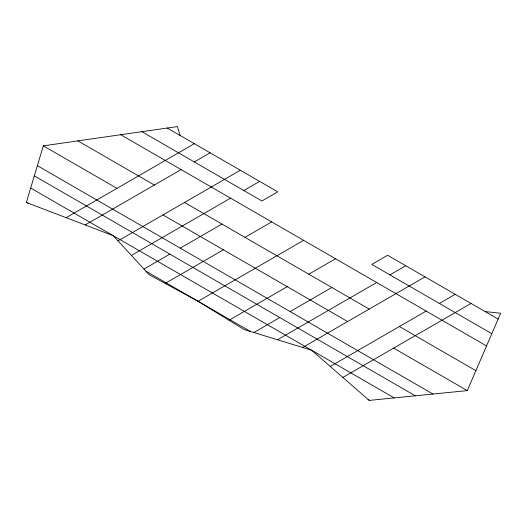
<?xml version="1.0" encoding="UTF-8"?>
<svg xmlns="http://www.w3.org/2000/svg" width="527" height="527" viewBox="0 0 527 527"><rect width="100%" height="100%" fill="white"/><g stroke="black" fill="none" stroke-linecap="round" stroke-linejoin="round"><path stroke-width="0.79" d="M180.234 135.551L177.355 126.585L43.319 145.847L26.35 202.473L113.213 235.688L149.167 274.712L198.066 301.279L244.087 329.507L311.681 350.264L369.203 400.415L467.284 390.619L500.65 313.236L485.117 311.576M66.145 217.691L194.325 143.687M85.183 224.97L181.097 169.595M194.325 161.954L210.148 152.823M118.008 240.885L240.345 170.254M131.388 255.411L230.569 198.152M243.797 190.517L259.62 181.38M143.976 269.073L169.878 254.119M180.234 248.138L221.939 224.061M165.168 283.407L223.376 249.798M244.95 237.348L271.695 221.9M198.066 301.279L303.624 240.332M229.021 320.271L287.228 286.668M308.802 274.211L335.554 258.77M253.849 332.511L279.751 317.55M290.107 311.576L331.812 287.498M277.505 339.77L376.68 282.512M389.914 274.877L405.731 265.74M302.663 347.497L425.006 276.866M330.245 366.449L426.152 311.075M439.386 303.44L455.203 294.303M342.846 377.437L471.026 303.44M167.224 128.041L277.736 191.848L261.919 200.978L141.888 131.678M498.127 319.085L387.615 255.279L371.792 264.416L491.823 333.71M120.703 134.728L486.546 345.943M77.864 140.88L154.345 185.036M184.549 202.473L369.203 309.085M399.407 326.523L475.881 370.672M43.319 145.847L116.954 188.356M162.975 214.93L347.629 321.536M393.649 348.11L467.284 390.619M37.377 165.662L432.957 394.051M34.327 175.86L415.302 395.81M30.678 188.034L394.216 397.918M26.436 202.19L28.056 203.126M145.9 271.161L250.233 331.397M368.077 399.433L369.697 400.368"/></g></svg>
